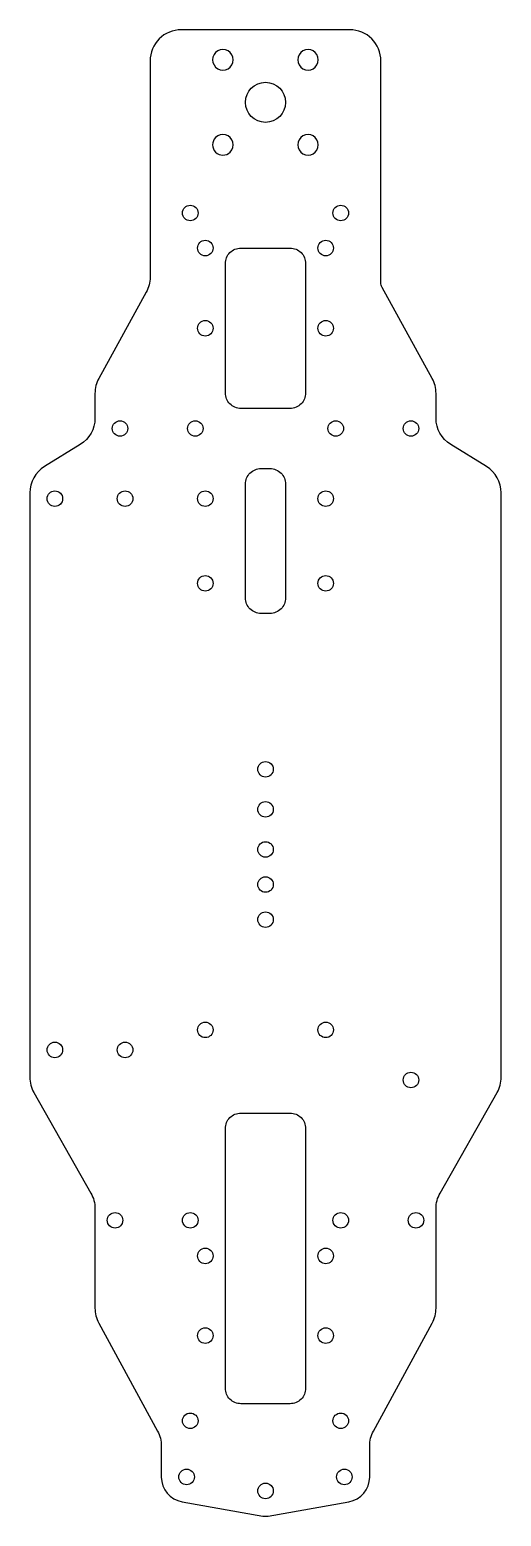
# Model space of a CAD drawing. Header units: millimetres. Extents: x 17 to 111, y 20 to 317.
import ezdxf

# ---------------------------------------------------------------- set-up
doc = ezdxf.new("R2010")
doc.units = ezdxf.units.MM

msp = doc.modelspace()

# ---------------------------------------------------------------- linework, layer by layer
for points in [[(111.34, 224.5, 0.260446), (108.39, 229.78), (101.29, 234.14, -0.260446), (98.34, 239.42), (98.34, 244.37, 0.126377), (97.57, 247.35), (87.59, 265.51, -0.126377), (87.34, 266.47), (87.34, 310.73, 0.414214), (81.14, 316.93), (47.54, 316.93, 0.414214), (41.34, 310.73), (41.34, 267.55, -0.126377), (40.57, 264.56), (31.11, 247.35, 0.126377), (30.34, 244.37), (30.34, 239.42, -0.260446), (27.39, 234.14), (20.29, 229.78, 0.260446), (17.34, 224.5), (17.34, 107.9, 0.129802), (18.15, 104.84), (29.53, 84.78, -0.129802), (30.34, 81.72), (30.34, 61.84, 0.125126), (31.09, 58.87), (42.82, 37.31, -0.125126), (43.57, 34.35), (43.57, 28.12, 0.36397), (47.7, 23.19), (63.82, 20.35, 0.087489), (64.86, 20.35), (80.98, 23.19, 0.36397), (85.11, 28.12), (85.11, 34.35, -0.125126), (85.86, 37.31), (97.59, 58.87, 0.125126), (98.34, 61.84), (98.34, 81.72, -0.129802), (99.15, 84.78), (110.53, 104.84, 0.129802), (111.34, 107.9)], [(57.3, 312.38, 1.000024), (54.4, 309.48, 1.000024)], [(74.27, 309.48, 1.000024), (71.37, 312.38, 1.000024)], [(57.3, 292.51, 1.000049), (54.4, 295.41, 1)], [(71.37, 292.51, 1.000024), (74.27, 295.41, 1.000024)], [(56.34, 244.46), (56.34, 270.26, -0.414214), (59.44, 273.36), (69.24, 273.36, -0.414214), (72.34, 270.26), (72.34, 244.46, -0.414214), (69.24, 241.36), (59.44, 241.36, -0.414214)], [(60.34, 203.56), (60.34, 226.26, -0.414214), (63.44, 229.36), (65.24, 229.36, -0.414214), (68.34, 226.26), (68.34, 203.56, -0.414214), (65.24, 200.46), (63.44, 200.46, -0.414214)], [(56.34, 45.86), (56.34, 97.66, -0.414214), (59.44, 100.76), (69.24, 100.76, -0.414214), (72.34, 97.66), (72.34, 45.86, -0.414214), (69.24, 42.76), (59.44, 42.76, -0.414214)]]:
    msp.add_lwpolyline(points, format="xyb", close=True)
for centre, radius in [((64.34, 302.44), 4), ((49.34, 280.36), 1.55), ((79.34, 280.36), 1.55), ((52.34, 273.36), 1.55), ((76.34, 273.36), 1.55), ((52.34, 257.36), 1.55), ((76.34, 257.36), 1.55), ((35.34, 237.36), 1.55), ((50.34, 237.36), 1.55), ((78.34, 237.36), 1.55), ((93.34, 237.36), 1.55), ((22.34, 223.36), 1.55), ((36.34, 223.36), 1.55), ((52.34, 223.36), 1.55), ((76.34, 223.36), 1.55), ((52.34, 206.46), 1.55), ((76.34, 206.46), 1.55), ((64.34, 169.36), 1.55), ((64.34, 161.36), 1.55), ((64.34, 153.36), 1.55), ((64.34, 146.36), 1.55), ((64.34, 139.36), 1.55), ((52.34, 117.36), 1.55), ((76.34, 117.36), 1.55), ((22.34, 113.36), 1.55), ((36.34, 113.36), 1.55), ((93.34, 107.36), 1.55), ((34.34, 79.36), 1.55), ((49.34, 79.36), 1.55), ((79.34, 79.36), 1.55), ((94.34, 79.36), 1.55), ((52.34, 72.26), 1.55), ((76.34, 72.26), 1.55), ((52.34, 56.36), 1.55), ((76.34, 56.36), 1.55), ((49.34, 39.36), 1.55), ((79.34, 39.36), 1.55), ((48.61, 28.16), 1.55), ((80.06, 28.16), 1.55), ((64.34, 25.36), 1.55)]:
    msp.add_circle(centre, radius)

doc.saveas('drawing.dxf')
